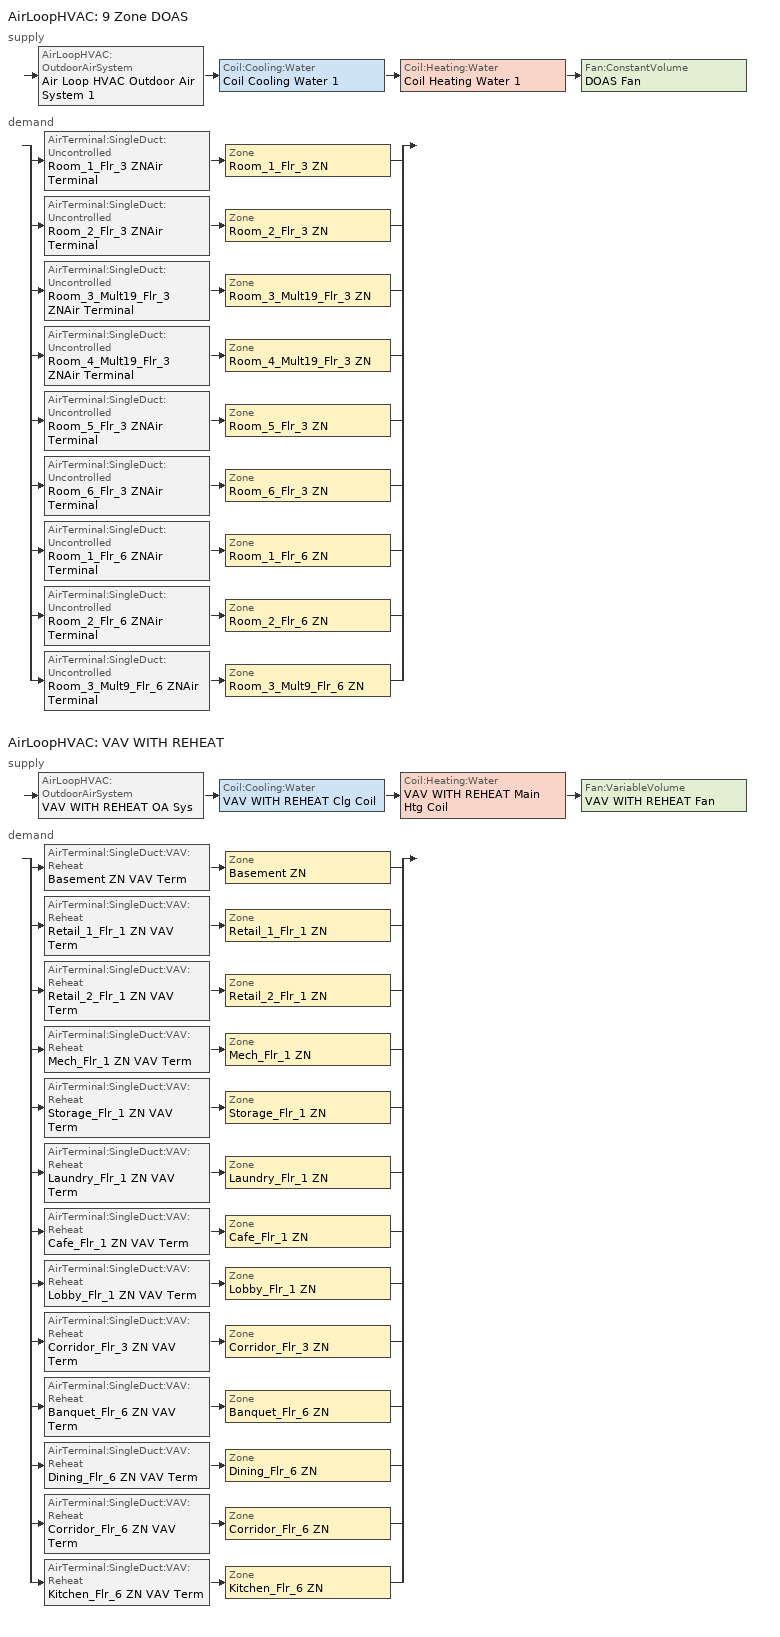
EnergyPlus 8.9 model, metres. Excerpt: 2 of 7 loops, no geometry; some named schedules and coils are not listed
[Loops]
AirLoopHVAC '9 Zone DOAS'
 supply: AirLoopHVAC:OutdoorAirSystem 'Air Loop HVAC Outdoor Air System 1' > Coil:Cooling:Water 'Coil Cooling Water 1' > Coil:Heating:Water 'Coil Heating Water 1' > Fan:ConstantVolume 'DOAS Fan'
 demand: split
  | AirTerminal:SingleDuct:Uncontrolled 'Room_1_Flr_3 ZNAir Terminal' > Zone 'Room_1_Flr_3 ZN'
  | AirTerminal:SingleDuct:Uncontrolled 'Room_2_Flr_3 ZNAir Terminal' > Zone 'Room_2_Flr_3 ZN'
  | AirTerminal:SingleDuct:Uncontrolled 'Room_3_Mult19_Flr_3 ZNAir Terminal' > Zone 'Room_3_Mult19_Flr_3 ZN'
  | AirTerminal:SingleDuct:Uncontrolled 'Room_4_Mult19_Flr_3 ZNAir Terminal' > Zone 'Room_4_Mult19_Flr_3 ZN'
  | AirTerminal:SingleDuct:Uncontrolled 'Room_5_Flr_3 ZNAir Terminal' > Zone 'Room_5_Flr_3 ZN'
  | AirTerminal:SingleDuct:Uncontrolled 'Room_6_Flr_3 ZNAir Terminal' > Zone 'Room_6_Flr_3 ZN'
  | AirTerminal:SingleDuct:Uncontrolled 'Room_1_Flr_6 ZNAir Terminal' > Zone 'Room_1_Flr_6 ZN'
  | AirTerminal:SingleDuct:Uncontrolled 'Room_2_Flr_6 ZNAir Terminal' > Zone 'Room_2_Flr_6 ZN'
  | AirTerminal:SingleDuct:Uncontrolled 'Room_3_Mult9_Flr_6 ZNAir Terminal' > Zone 'Room_3_Mult9_Flr_6 ZN'
AirLoopHVAC 'VAV WITH REHEAT'
 supply: AirLoopHVAC:OutdoorAirSystem 'VAV WITH REHEAT OA Sys' > Coil:Cooling:Water 'VAV WITH REHEAT Clg Coil' > Coil:Heating:Water 'VAV WITH REHEAT Main Htg Coil' > Fan:VariableVolume 'VAV WITH REHEAT Fan'
 demand: split
  | AirTerminal:SingleDuct:VAV:Reheat 'Basement ZN VAV Term' > Zone 'Basement ZN'
  | AirTerminal:SingleDuct:VAV:Reheat 'Retail_1_Flr_1 ZN VAV Term' > Zone 'Retail_1_Flr_1 ZN'
  | AirTerminal:SingleDuct:VAV:Reheat 'Retail_2_Flr_1 ZN VAV Term' > Zone 'Retail_2_Flr_1 ZN'
  | AirTerminal:SingleDuct:VAV:Reheat 'Mech_Flr_1 ZN VAV Term' > Zone 'Mech_Flr_1 ZN'
  | AirTerminal:SingleDuct:VAV:Reheat 'Storage_Flr_1 ZN VAV Term' > Zone 'Storage_Flr_1 ZN'
  | AirTerminal:SingleDuct:VAV:Reheat 'Laundry_Flr_1 ZN VAV Term' > Zone 'Laundry_Flr_1 ZN'
  | AirTerminal:SingleDuct:VAV:Reheat 'Cafe_Flr_1 ZN VAV Term' > Zone 'Cafe_Flr_1 ZN'
  | AirTerminal:SingleDuct:VAV:Reheat 'Lobby_Flr_1 ZN VAV Term' > Zone 'Lobby_Flr_1 ZN'
  | AirTerminal:SingleDuct:VAV:Reheat 'Corridor_Flr_3 ZN VAV Term' > Zone 'Corridor_Flr_3 ZN'
  | AirTerminal:SingleDuct:VAV:Reheat 'Banquet_Flr_6 ZN VAV Term' > Zone 'Banquet_Flr_6 ZN'
  | AirTerminal:SingleDuct:VAV:Reheat 'Dining_Flr_6 ZN VAV Term' > Zone 'Dining_Flr_6 ZN'
  | AirTerminal:SingleDuct:VAV:Reheat 'Corridor_Flr_6 ZN VAV Term' > Zone 'Corridor_Flr_6 ZN'
  | AirTerminal:SingleDuct:VAV:Reheat 'Kitchen_Flr_6 ZN VAV Term' > Zone 'Kitchen_Flr_6 ZN'
[DesignSpecification:OutdoorAir] Outdoor Air Method=Sum; Outdoor Air Flow per Person {m3/s-person}=0; Outdoor Air Flow per Zone {m3/s}=0; Outdoor Air Flow Air Changes per Hour {1/hr}=0
Name | Outdoor Air Flow per Zone Floor Area {m3/s-m2}
LargeHotel Banquet Ventilation | 0.0020828
LargeHotel Basement Ventilation | 0.0004318
LargeHotel Cafe Ventilation | 0.0035814
LargeHotel Corridor2 Ventilation; LargeHotel Corridor Ventilation | 0.0003048
LargeHotel Kitchen Ventilation | 0.0016764
LargeHotel Laundry Ventilation | 0.0006858
LargeHotel Lobby Ventilation | 0.0014478
LargeHotel Mechanical Ventilation; LargeHotel Storage Ventilation | 0.0006096
LargeHotel Retail Ventilation; LargeHotel Retail2 Ventilation | 0.0011811
LargeHotel GuestRoom Ventilation; LargeHotel GuestRoom3 Ventilation | 0.000395478
LargeHotel GuestRoom2 Ventilation; LargeHotel GuestRoom4 Ventilation | 0.000449072
[DesignSpecification:ZoneAirDistribution] Zone Air Distribution Effectiveness in Cooling Mode=1; Zone Air Distribution Effectiveness in Heating Mode=1
Banquet_Flr_6 ZN Design Spec Zone Air Dist; Basement ZN Design Spec Zone Air Dist; Cafe_Flr_1 ZN Design Spec Zone Air Dist; Corridor_Flr_3 ZN Design Spec Zone Air Dist; Corridor_Flr_6 ZN Design Spec Zone Air Dist; Dining_Flr_6 ZN Design Spec Zone Air Dist; Kitchen_Flr_6 ZN Design Spec Zone Air Dist; Laundry_Flr_1 ZN Design Spec Zone Air Dist; Lobby_Flr_1 ZN Design Spec Zone Air Dist; Mech_Flr_1 ZN Design Spec Zone Air Dist; Retail_1_Flr_1 ZN Design Spec Zone Air Dist; Retail_2_Flr_1 ZN Design Spec Zone Air Dist; Room_1_Flr_3 ZN Design Spec Zone Air Dist; Room_1_Flr_6 ZN Design Spec Zone Air Dist; Room_2_Flr_3 ZN Design Spec Zone Air Dist; Room_2_Flr_6 ZN Design Spec Zone Air Dist; Room_3_Mult19_Flr_3 ZN Design Spec Zone Air Dist; Room_3_Mult9_Flr_6 ZN Design Spec Zone Air Dist; Room_4_Mult19_Flr_3 ZN Design Spec Zone Air Dist; Room_5_Flr_3 ZN Design Spec Zone Air Dist; Room_6_Flr_3 ZN Design Spec Zone Air Dist; Storage_Flr_1 ZN Design Spec Zone Air Dist
[Sizing:Zone] Zone Cooling Design Supply Air Temperature Input Method=SupplyAirTemperature; Zone Cooling Design Supply Air Temperature Difference {deltaC}=11.11; Zone Heating Design Supply Air Temperature Input Method=SupplyAirTemperature; Zone Heating Design Supply Air Temperature {C}=40; Zone Heating Design Supply Air Temperature Difference {deltaC}=11.11; Zone Cooling Design Supply Air Humidity Ratio {kgWater/kgDryAir}=0.0085; Zone Heating Design Supply Air Humidity Ratio {kgWater/kgDryAir}=0.008; Cooling Design Air Flow Rate {m3/s}=0; Cooling Minimum Air Flow per Zone Floor Area {m3/s-m2}=0.000762; Heating Design Air Flow Method=DesignDay; Heating Design Air Flow Rate {m3/s}=0; Heating Maximum Air Flow per Zone Floor Area {m3/s-m2}=0.002032; Heating Maximum Air Flow {m3/s}=0.141576; Heating Maximum Air Flow Fraction=0.3
Name | Zone Cooling Design Supply Air Temperature {C} | Design Specification Outdoor Air Object | Cooling Design Air Flow Method | Cooling Minimum Air Flow {m3/s} | Cooling Minimum Air Flow Fraction | Design Specification Zone Air Distribution Object | Account for Dedicated Outdoor Air System | Dedicated Outdoor Air System Control Strategy | Dedicated Outdoor Air Low Setpoint Temperature for Design {C} | Dedicated Outdoor Air High Setpoint Temperature for Design {C}
Banquet_Flr_6 ZN | 12.8 | LargeHotel Banquet Ventilation | DesignDayWithLimit | 0 | 0 | Banquet_Flr_6 ZN Design Spec Zone Air Dist | No
Basement ZN | 12.8 | LargeHotel Basement Ventilation | DesignDayWithLimit | 0 | 0 | Basement ZN Design Spec Zone Air Dist | No
Cafe_Flr_1 ZN | 12.8 | LargeHotel Cafe Ventilation | DesignDayWithLimit | 0 | 0 | Cafe_Flr_1 ZN Design Spec Zone Air Dist | No
Corridor_Flr_3 ZN | 12.8 | LargeHotel Corridor2 Ventilation | DesignDayWithLimit | 0 | 0 | Corridor_Flr_3 ZN Design Spec Zone Air Dist | No
Corridor_Flr_6 ZN | 12.8 | LargeHotel Corridor Ventilation | DesignDayWithLimit | 0 | 0 | Corridor_Flr_6 ZN Design Spec Zone Air Dist | No
Dining_Flr_6 ZN | 12.8 | LargeHotel Banquet Ventilation | DesignDayWithLimit | 0 | 0 | Dining_Flr_6 ZN Design Spec Zone Air Dist | No
Kitchen_Flr_6 ZN | 12.8 | LargeHotel Kitchen Ventilation | DesignDayWithLimit | 0 | 0.7 | Kitchen_Flr_6 ZN Design Spec Zone Air Dist | No
Laundry_Flr_1 ZN | 12.8 | LargeHotel Laundry Ventilation | DesignDayWithLimit | 0.235679 | 0 | Laundry_Flr_1 ZN Design Spec Zone Air Dist | No
Lobby_Flr_1 ZN | 12.8 | LargeHotel Lobby Ventilation | DesignDayWithLimit | 0 | 0 | Lobby_Flr_1 ZN Design Spec Zone Air Dist | No
Mech_Flr_1 ZN | 12.8 | LargeHotel Mechanical Ventilation | DesignDayWithLimit | 0 | 0 | Mech_Flr_1 ZN Design Spec Zone Air Dist | No
Retail_1_Flr_1 ZN | 12.8 | LargeHotel Retail Ventilation | DesignDayWithLimit | 0 | 0 | Retail_1_Flr_1 ZN Design Spec Zone Air Dist | No
Retail_2_Flr_1 ZN | 12.8 | LargeHotel Retail2 Ventilation | DesignDayWithLimit | 0 | 0 | Retail_2_Flr_1 ZN Design Spec Zone Air Dist | No
Room_1_Flr_3 ZN | 12.7778 | LargeHotel GuestRoom Ventilation | DesignDay | 0 | 0 | Room_1_Flr_3 ZN Design Spec Zone Air Dist | Yes | ColdSupplyAir | 12.7778 | 15.5556
Room_1_Flr_6 ZN | 12.7778 | LargeHotel GuestRoom3 Ventilation | DesignDay | 0 | 0 | Room_1_Flr_6 ZN Design Spec Zone Air Dist | Yes | ColdSupplyAir | 12.7778 | 15.5556
Room_2_Flr_3 ZN | 12.7778 | LargeHotel GuestRoom Ventilation | DesignDay | 0 | 0 | Room_2_Flr_3 ZN Design Spec Zone Air Dist | Yes | ColdSupplyAir | 12.7778 | 15.5556
Room_2_Flr_6 ZN | 12.7778 | LargeHotel GuestRoom3 Ventilation | DesignDay | 0 | 0 | Room_2_Flr_6 ZN Design Spec Zone Air Dist | Yes | ColdSupplyAir | 12.7778 | 15.5556
Room_3_Mult19_Flr_3 ZN | 12.7778 | LargeHotel GuestRoom2 Ventilation | DesignDay | 0 | 0 | Room_3_Mult19_Flr_3 ZN Design Spec Zone Air Dist | Yes | ColdSupplyAir | 12.7778 | 15.5556
Room_3_Mult9_Flr_6 ZN | 12.7778 | LargeHotel GuestRoom4 Ventilation | DesignDay | 0 | 0 | Room_3_Mult9_Flr_6 ZN Design Spec Zone Air Dist | Yes | ColdSupplyAir | 12.7778 | 15.5556
Room_4_Mult19_Flr_3 ZN | 12.7778 | LargeHotel GuestRoom2 Ventilation | DesignDay | 0 | 0 | Room_4_Mult19_Flr_3 ZN Design Spec Zone Air Dist | Yes | ColdSupplyAir | 12.7778 | 15.5556
Room_5_Flr_3 ZN | 12.7778 | LargeHotel GuestRoom Ventilation | DesignDay | 0 | 0 | Room_5_Flr_3 ZN Design Spec Zone Air Dist | Yes | ColdSupplyAir | 12.7778 | 15.5556
Room_6_Flr_3 ZN | 12.7778 | LargeHotel GuestRoom Ventilation | DesignDay | 0 | 0 | Room_6_Flr_3 ZN Design Spec Zone Air Dist | Yes | ColdSupplyAir | 12.7778 | 15.5556
Storage_Flr_1 ZN | 12.8 | LargeHotel Storage Ventilation | DesignDayWithLimit | 0 | 0 | Storage_Flr_1 ZN Design Spec Zone Air Dist | No
[Sizing:System] Central Heating Maximum System Air Flow Ratio=0.3; Preheat Design Temperature {C}=7; Preheat Design Humidity Ratio {kgWater/kgDryAir}=0.008; Precool Design Temperature {C}=12.8; Precool Design Humidity Ratio {kgWater/kgDryAir}=0.008; Type of Zone Sum to Use=Coincident; Central Cooling Design Supply Air Humidity Ratio {kgWater/kgDryAir}=0.0085; Central Heating Design Supply Air Humidity Ratio {kgWater/kgDryAir}=0.008; Cooling Supply Air Flow Rate Method=DesignDay; Cooling Supply Air Flow Rate {m3/s}=0; Cooling Supply Air Flow Rate Per Floor Area {m3/s-m2}=0.00996765; Cooling Fraction of Autosized Cooling Supply Air Flow Rate=1; Cooling Supply Air Flow Rate Per Unit Cooling Capacity {m3/s-W}=3.94755e-05; Heating Supply Air Flow Rate Method=DesignDay; Heating Supply Air Flow Rate {m3/s}=0; Heating Supply Air Flow Rate Per Floor Area {m3/s-m2}=0.00996765; Heating Fraction of Autosized Heating Supply Air Flow Rate=1; Heating Fraction of Autosized Cooling Supply Air Flow Rate=1; Heating Supply Air Flow Rate Per Unit Heating Capacity {m3/s-W}=3.15882e-05; System Outdoor Air Method=ZoneSum; Zone Maximum Outdoor Air Fraction=1; Cooling Design Capacity Method=CoolingDesignCapacity; Cooling Design Capacity {W}=Autosize; Cooling Design Capacity Per Floor Area {W/m2}=234.7; Fraction of Autosized Cooling Design Capacity=1; Heating Design Capacity Method=HeatingDesignCapacity; Heating Design Capacity {W}=Autosize; Heating Design Capacity Per Floor Area {W/m2}=157; Fraction of Autosized Heating Design Capacity=1; Central Cooling Capacity Control Method=OnOff
Name | Type of Load to Size On | Design Outdoor Air Flow Rate {m3/s} | Central Cooling Design Supply Air Temperature {C} | Central Heating Design Supply Air Temperature {C} | 100% Outdoor Air in Cooling | 100% Outdoor Air in Heating
9 Zone DOAS | VentilationRequirement | Autosize | 12.7778 | 15.5556 | Yes | Yes
VAV WITH REHEAT | Sensible | 9.34373 | 12.8 | 16.6667 | No | No
[ZoneControl:Thermostat]
Name | Zone or ZoneList | Control Type Schedule | Control 1
Banquet_Flr_6 ZN Thermostat | Banquet_Flr_6 ZN | Banquet_Flr_6 ZN Thermostat Schedule | UD_Banquet_Flr_6 ZN Thermostat
Basement ZN Thermostat | Basement ZN | Basement ZN Thermostat Schedule | UD_Basement ZN Thermostat
Cafe_Flr_1 ZN Thermostat | Cafe_Flr_1 ZN | Cafe_Flr_1 ZN Thermostat Schedule | UD_Cafe_Flr_1 ZN Thermostat
Corridor_Flr_3 ZN Thermostat | Corridor_Flr_3 ZN | Corridor_Flr_3 ZN Thermostat Schedule | UD_Corridor_Flr_3 ZN Thermostat
Corridor_Flr_6 ZN Thermostat | Corridor_Flr_6 ZN | Corridor_Flr_6 ZN Thermostat Schedule | UD_Corridor_Flr_6 ZN Thermostat
Dining_Flr_6 ZN Thermostat | Dining_Flr_6 ZN | Dining_Flr_6 ZN Thermostat Schedule | UD_Dining_Flr_6 ZN Thermostat
Kitchen_Flr_6 ZN Thermostat | Kitchen_Flr_6 ZN | Kitchen_Flr_6 ZN Thermostat Schedule | UD_Kitchen_Flr_6 ZN Thermostat
Laundry_Flr_1 ZN Thermostat | Laundry_Flr_1 ZN | Laundry_Flr_1 ZN Thermostat Schedule | UD_Laundry_Flr_1 ZN Thermostat
Lobby_Flr_1 ZN Thermostat | Lobby_Flr_1 ZN | Lobby_Flr_1 ZN Thermostat Schedule | UD_Lobby_Flr_1 ZN Thermostat
Mech_Flr_1 ZN Thermostat | Mech_Flr_1 ZN | Mech_Flr_1 ZN Thermostat Schedule | UD_Mech_Flr_1 ZN Thermostat
Retail_1_Flr_1 ZN Thermostat | Retail_1_Flr_1 ZN | Retail_1_Flr_1 ZN Thermostat Schedule | UD_Retail_1_Flr_1 ZN Thermostat
Retail_2_Flr_1 ZN Thermostat | Retail_2_Flr_1 ZN | Retail_2_Flr_1 ZN Thermostat Schedule | UD_Retail_2_Flr_1 ZN Thermostat
Room_1_Flr_3 ZN Thermostat | Room_1_Flr_3 ZN | Room_1_Flr_3 ZN Thermostat Schedule | UD_Room_1_Flr_3 ZN Thermostat
Room_1_Flr_6 ZN Thermostat | Room_1_Flr_6 ZN | Room_1_Flr_6 ZN Thermostat Schedule | UD_Room_1_Flr_6 ZN Thermostat
Room_2_Flr_3 ZN Thermostat | Room_2_Flr_3 ZN | Room_2_Flr_3 ZN Thermostat Schedule | UD_Room_2_Flr_3 ZN Thermostat
Room_2_Flr_6 ZN Thermostat | Room_2_Flr_6 ZN | Room_2_Flr_6 ZN Thermostat Schedule | UD_Room_2_Flr_6 ZN Thermostat
Room_3_Mult19_Flr_3 ZN Thermostat | Room_3_Mult19_Flr_3 ZN | Room_3_Mult19_Flr_3 ZN Thermostat Schedule | UD_Room_3_Mult19_Flr_3 ZN Thermostat
Room_3_Mult9_Flr_6 ZN Thermostat | Room_3_Mult9_Flr_6 ZN | Room_3_Mult9_Flr_6 ZN Thermostat Schedule | UD_Room_3_Mult9_Flr_6 ZN Thermostat
Room_4_Mult19_Flr_3 ZN Thermostat | Room_4_Mult19_Flr_3 ZN | Room_4_Mult19_Flr_3 ZN Thermostat Schedule | UD_Room_4_Mult19_Flr_3 ZN Thermostat
Room_5_Flr_3 ZN Thermostat | Room_5_Flr_3 ZN | Room_5_Flr_3 ZN Thermostat Schedule | UD_Room_5_Flr_3 ZN Thermostat
Room_6_Flr_3 ZN Thermostat | Room_6_Flr_3 ZN | Room_6_Flr_3 ZN Thermostat Schedule | UD_Room_6_Flr_3 ZN Thermostat
Storage_Flr_1 ZN Thermostat | Storage_Flr_1 ZN | Storage_Flr_1 ZN Thermostat Schedule | UD_Storage_Flr_1 ZN Thermostat
[ThermostatSetpoint:DualSetpoint]
Name | Heating Setpoint Temperature Schedule | Cooling Setpoint Temperature Schedule
UD_Banquet_Flr_6 ZN Thermostat | TSetHeat_Banquet_Flr_6 | TSetCool_Banquet_Flr_6
UD_Basement ZN Thermostat | TSetHeat_Basement ZN | TSetCool_Basement ZN
UD_Cafe_Flr_1 ZN Thermostat | TSetHeat_Cafe_Flr_1 ZN | TSetCool_Cafe_Flr_1 ZN
UD_Corridor_Flr_3 ZN Thermostat | TSetHeat_Corridor_Flr_3 ZN | TSetCool_Corridor_Flr_3 ZN
UD_Corridor_Flr_6 ZN Thermostat | TSetHeat_Corridor_Flr_6 ZN | TSetCool_Corridor_Flr_6 ZN
UD_Dining_Flr_6 ZN Thermostat | TSetHeat_Dining_Flr_6 ZN | TSetCool_Dining_Flr_6 ZN
UD_Kitchen_Flr_6 ZN Thermostat | TSetHeat_Kitchen_Flr_6 ZN | TSetCool_Kitchen_Flr_6 ZN
UD_Laundry_Flr_1 ZN Thermostat | TSetHeat_Laundry_Flr_1 ZN | TSetCool_Laundry_Flr_1 ZN
UD_Lobby_Flr_1 ZN Thermostat | TSetHeat_Lobby_Flr_1 ZN | TSetCool_Lobby_Flr_1 ZN
UD_Mech_Flr_1 ZN Thermostat | TSetHeat_Mech_Flr_1 ZN | TSetCool_Mech_Flr_1 ZN
UD_Retail_1_Flr_1 ZN Thermostat | TSetHeat_Retail_1_Flr_1 ZN | TSetCool_Retail_1_Flr_1 ZN
UD_Retail_2_Flr_1 ZN Thermostat | TSetHeat_Retail_2_Flr_1 ZN | TSetCool_Retail_2_Flr_1 ZN
UD_Storage_Flr_1 ZN Thermostat | TSetHeat_Storage_Flr_1 ZN | TSetCool_Storage_Flr_1 ZN
UD_Room_1_Flr_3 ZN Thermostat | TSetHeat_Room_1_Flr_3 ZN | TSetCool_Room_1_Flr_3 ZN
UD_Room_1_Flr_6 ZN Thermostat | TSetHeat_Room_1_Flr_6 ZN | TSetCool_Room_1_Flr_6 ZN
UD_Room_2_Flr_3 ZN Thermostat | TSetHeat_Room_2_Flr_3 ZN | TSetCool_Room_2_Flr_3 ZN
UD_Room_2_Flr_6 ZN Thermostat | TSetHeat_Room_2_Flr_6 ZN | TSetCool_Room_2_Flr_6 ZN
UD_Room_3_Mult19_Flr_3 ZN Thermostat | TSetHeat_Room_3_Mult19_Flr_3 ZN | TSetCool_Room_3_Mult19_Flr_3 ZN
UD_Room_3_Mult9_Flr_6 ZN Thermostat | TSetHeat_Room_3_Mult9_Flr_6 ZN | TSetCool_Room_3_Mult9_Flr_6 ZN
UD_Room_4_Mult19_Flr_3 ZN Thermostat | TSetHeat_Room_4_Mult19_Flr_3 ZN | TSetCool_Room_4_Mult19_Flr_3 ZN
UD_Room_5_Flr_3 ZN Thermostat | TSetHeat_Room_5_Flr_3 ZN | TSetCool_Room_5_Flr_3 ZN
UD_Room_6_Flr_3 ZN Thermostat | TSetHeat_Room_6_Flr_3 ZN | TSetCool_Room_6_Flr_3 ZN
[AirTerminal:SingleDuct:Uncontrolled] Availability Schedule=Always On Discrete; Maximum Air Flow Rate {m3/s}=AutoSize
Room_1_Flr_3 ZNAir Terminal; Room_1_Flr_6 ZNAir Terminal; Room_2_Flr_3 ZNAir Terminal; Room_2_Flr_6 ZNAir Terminal; Room_3_Mult19_Flr_3 ZNAir Terminal; Room_3_Mult9_Flr_6 ZNAir Terminal; Room_4_Mult19_Flr_3 ZNAir Terminal; Room_5_Flr_3 ZNAir Terminal; Room_6_Flr_3 ZNAir Terminal
[AirTerminal:SingleDuct:VAV:Reheat] Availability Schedule=Always On Discrete; Maximum Air Flow Rate {m3/s}=Autosize; Zone Minimum Air Flow Input Method=Constant; Fixed Minimum Air Flow Rate {m3/s}=0; Maximum Hot Water or Steam Flow Rate {m3/s}=Autosize; Minimum Hot Water or Steam Flow Rate {m3/s}=0; Convergence Tolerance=0.001; Damper Heating Action=ReverseWithLimits; Maximum Flow per Zone Floor Area During Reheat {m3/s-m2}=Autocalculate; Maximum Flow Fraction During Reheat=0.5; Maximum Reheat Air Temperature {C}=32.2222
Name | Constant Minimum Air Flow Fraction | Reheat Coil
Banquet_Flr_6 ZN VAV Term | 0.7 | Banquet_Flr_6 ZN Rht Coil
Basement ZN VAV Term | 0.5 | Basement ZN Rht Coil
Cafe_Flr_1 ZN VAV Term | 0.5 | Cafe_Flr_1 ZN Rht Coil
Corridor_Flr_3 ZN VAV Term | 0.2 | Corridor_Flr_3 ZN Rht Coil
Corridor_Flr_6 ZN VAV Term | 0.21197 | Corridor_Flr_6 ZN Rht Coil
Dining_Flr_6 ZN VAV Term | 0.7 | Dining_Flr_6 ZN Rht Coil
Kitchen_Flr_6 ZN VAV Term | 0.7 | Kitchen_Flr_6 ZN Rht Coil
Laundry_Flr_1 ZN VAV Term | 0.2 | Laundry_Flr_1 ZN Rht Coil
Lobby_Flr_1 ZN VAV Term | 0.5 | Lobby_Flr_1 ZN Rht Coil
Mech_Flr_1 ZN VAV Term | 0.5 | Mech_Flr_1 ZN Rht Coil
Retail_1_Flr_1 ZN VAV Term | 0.5 | Retail_1_Flr_1 ZN Rht Coil
Retail_2_Flr_1 ZN VAV Term | 0.5 | Retail_2_Flr_1 ZN Rht Coil
Storage_Flr_1 ZN VAV Term | 0.5 | Storage_Flr_1 ZN Rht Coil
[Zone equipment]
Banquet_Flr_6 ZN: Banquet_Flr_6 ZN VAV Term, Banquet_Flr_6 Exhaust Fan
Basement ZN: Basement ZN VAV Term
Cafe_Flr_1 ZN: Cafe_Flr_1 ZN VAV Term
Corridor_Flr_3 ZN: Corridor_Flr_3 ZN VAV Term
Corridor_Flr_6 ZN: Corridor_Flr_6 ZN VAV Term
Dining_Flr_6 ZN: Dining_Flr_6 ZN VAV Term, Dining_Flr_6 Exhaust Fan
Kitchen_Flr_6 ZN: Kitchen_Flr_6 ZN VAV Term, Kitchen_Flr_6 Exhaust Fan
Laundry_Flr_1 ZN: Laundry_Flr_1 ZN VAV Term, Laundry_Flr_1 Exhaust Fan
Lobby_Flr_1 ZN: Lobby_Flr_1 ZN VAV Term
Mech_Flr_1 ZN: Mech_Flr_1 ZN VAV Term
Retail_1_Flr_1 ZN: Retail_1_Flr_1 ZN VAV Term
Retail_2_Flr_1 ZN: Retail_2_Flr_1 ZN VAV Term
Room_1_Flr_3 ZN: Room_1_Flr_3 ZNAir Terminal, Room_1_Flr_3 ZN FCU
Room_1_Flr_6 ZN: Room_1_Flr_6 ZNAir Terminal, Room_1_Flr_6 ZN FCU
Room_2_Flr_3 ZN: Room_2_Flr_3 ZNAir Terminal, Room_2_Flr_3 ZN FCU
Room_2_Flr_6 ZN: Room_2_Flr_6 ZNAir Terminal, Room_2_Flr_6 ZN FCU
Room_3_Mult19_Flr_3 ZN: Room_3_Mult19_Flr_3 ZNAir Terminal, Room_3_Mult19_Flr_3 ZN FCU
Room_3_Mult9_Flr_6 ZN: Room_3_Mult9_Flr_6 ZNAir Terminal, Room_3_Mult9_Flr_6 ZN FCU
Room_4_Mult19_Flr_3 ZN: Room_4_Mult19_Flr_3 ZNAir Terminal, Room_4_Mult19_Flr_3 ZN FCU
Room_5_Flr_3 ZN: Room_5_Flr_3 ZNAir Terminal, Room_5_Flr_3 ZN FCU
Room_6_Flr_3 ZN: Room_6_Flr_3 ZNAir Terminal, Room_6_Flr_3 ZN FCU
Storage_Flr_1 ZN: Storage_Flr_1 ZN VAV Term
[Fan:ConstantVolume]
DOAS Fan: Availability Schedule=HotelLarge HVACOperationSchd; Fan Total Efficiency=0.58175; Pressure Rise {Pa}=622.722; Maximum Flow Rate {m3/s}=2.0512; Motor Efficiency=0.895; Motor In Airstream Fraction=1
[Fan:VariableVolume]
VAV WITH REHEAT Fan: Availability Schedule=Always On Discrete; Fan Total Efficiency=0.6201; Pressure Rise {Pa}=1389.92; Maximum Flow Rate {m3/s}=AutoSize; Fan Power Minimum Flow Rate Input Method=Fraction; Fan Power Minimum Flow Fraction=0.25; Fan Power Minimum Air Flow Rate {m3/s}=0; Motor Efficiency=0.954; Motor In Airstream Fraction=1; Fan Power Coefficient 1=0.04076; Fan Power Coefficient 2=0.0881; Fan Power Coefficient 3=-0.0729; Fan Power Coefficient 4=0.9437; Fan Power Coefficient 5=0
[Fan:ZoneExhaust] Fan Total Efficiency=0.0660786; Pressure Rise {Pa}=124.544; System Availability Manager Coupling Mode=Decoupled
Name | Availability Schedule | Maximum Flow Rate {m3/s} | Balanced Exhaust Fraction Schedule
Banquet_Flr_6 Exhaust Fan; Dining_Flr_6 Exhaust Fan | HotelLarge Kitchen_Exhaust_SCH | 0.480174
Kitchen_Flr_6 Exhaust Fan | HotelLarge Kitchen_Exhaust_SCH | 1.88779 | HotelLarge Kitchen Exhaust Fan Balanced Exhaust Fraction Schedule
Laundry_Flr_1 Exhaust Fan | HotelLarge Hours_of_operation | 0.235974
[Coil:Cooling:Water] Availability Schedule=Always On Discrete; Design Water Flow Rate {m3/s}=Autosize; Design Air Flow Rate {m3/s}=Autosize; Design Inlet Water Temperature {C}=Autosize; Design Inlet Air Temperature {C}=Autosize; Design Outlet Air Temperature {C}=Autosize; Design Inlet Air Humidity Ratio {kgWater/kgDryAir}=Autosize; Design Outlet Air Humidity Ratio {kgWater/kgDryAir}=Autosize; Type of Analysis=SimpleAnalysis; Heat Exchanger Configuration=CrossFlow
Coil Cooling Water 1; VAV WITH REHEAT Clg Coil
[Coil:Heating:Water] Availability Schedule=Always On Discrete; U-Factor Times Area Value {W/K}=Autosize; Maximum Water Flow Rate {m3/s}=Autosize; Performance Input Method=UFactorTimesAreaAndDesignWaterFlowRate; Rated Capacity {W}=Autosize; Rated Ratio for Air and Water Convection=0.5
Name | Rated Inlet Water Temperature {C} | Rated Inlet Air Temperature {C} | Rated Outlet Water Temperature {C} | Rated Outlet Air Temperature {C}
Coil Heating Water 1 | 82.2 | 16.6 | 71.1 | 32.2
VAV WITH REHEAT Main Htg Coil | 82.2222 | 16.6667 | 71.1111 | 32.2222
[HeatExchanger:AirToAir:SensibleAndLatent]
9 Zone DOAS ERV: Availability Schedule=Always On Discrete; Nominal Supply Air Flow Rate {m3/s}=Autosize; Sensible Effectiveness at 100% Heating Air Flow=0.5; Latent Effectiveness at 100% Heating Air Flow=0.5; Sensible Effectiveness at 75% Heating Air Flow=0.5; Latent Effectiveness at 75% Heating Air Flow=0.5; Sensible Effectiveness at 100% Cooling Air Flow=0.5; Latent Effectiveness at 100% Cooling Air Flow=0.5; Sensible Effectiveness at 75% Cooling Air Flow=0.5; Latent Effectiveness at 75% Cooling Air Flow=0.5; Nominal Electric Power {W}=1521.67; Supply Air Outlet Temperature Control=Yes; Heat Exchanger Type=Rotary; Frost Control Type=ExhaustOnly; Threshold Temperature {C}=-23.3; Initial Defrost Time Fraction=0.167; Rate of Defrost Time Fraction Increase {1/K}=1.44; Economizer Lockout=Yes
[Controller:WaterCoil] Control Variable=Temperature; Actuator Variable=Flow; Maximum Actuated Flow {m3/s}=Autosize; Minimum Actuated Flow {m3/s}=0
Name | Action | Controller Convergence Tolerance {deltaC}
Controller Water Coil 15; VAV WITH REHEAT Clg Coil Controller | Reverse | Autosize
Controller Water Coil 14; VAV WITH REHEAT Main Htg Coil Controller | Normal | 0.0001
[Controller:OutdoorAir] Maximum Outdoor Air Flow Rate {m3/s}=Autosize; Economizer Control Action Type=ModulateFlow; Lockout Type=NoLockout; Minimum Limit Type=FixedMinimum; Minimum Outdoor Air Schedule=HotelLarge HVACOperationSchd; High Humidity Control=No; Control High Indoor Humidity Based on Outdoor Humidity Ratio=Yes; Heat Recovery Bypass Control Type=BypassWhenWithinEconomizerLimits
Name | Minimum Outdoor Air Flow Rate {m3/s} | Economizer Control Type | Minimum Fraction of Outdoor Air Schedule | Mechanical Ventilation Controller
DOAS OA Controller | Autosize | DifferentialEnthalpy | HotelLarge FLR_3_DOAS_OAminOAFracSchedule | Controller Mechanical Ventilation 1
VAV WITH REHEAT OA Controller | 0 | NoEconomizer |  | VAV WITH REHEAT Vent Controller
[Controller:MechanicalVentilation] Availability Schedule=HotelLarge HVACOperationSchd; Demand Controlled Ventilation=No
Name | System Outdoor Air Method | Zone 1 | Design Specification Outdoor Air Object Name 1 | Design Specification Zone Air Distribution Object Name 1 | Zone 2 | Design Specification Outdoor Air Object Name 2 | Design Specification Zone Air Distribution Object Name 2 | Zone 3 | Design Specification Outdoor Air Object Name 3 | Design Specification Zone Air Distribution Object Name 3 | Zone 4 | Design Specification Outdoor Air Object Name 4 | Design Specification Zone Air Distribution Object Name 4 | Zone 5 | Design Specification Outdoor Air Object Name 5 | Design Specification Zone Air Distribution Object Name 5 | Zone 6 | Design Specification Outdoor Air Object Name 6 | Design Specification Zone Air Distribution Object Name 6 | Zone 7 | Design Specification Outdoor Air Object Name 7 | Design Specification Zone Air Distribution Object Name 7 | Zone 8 | Design Specification Outdoor Air Object Name 8 | Design Specification Zone Air Distribution Object Name 8 | Zone 9 | Design Specification Outdoor Air Object Name 9 | Design Specification Zone Air Distribution Object Name 9 | Zone 10 | Design Specification Outdoor Air Object Name 10 | Design Specification Zone Air Distribution Object Name 10 | Zone 11 | Design Specification Outdoor Air Object Name 11 | Design Specification Zone Air Distribution Object Name 11 | Zone 12 | Design Specification Outdoor Air Object Name 12 | Design Specification Zone Air Distribution Object Name 12 | Zone 13 | Design Specification Outdoor Air Object Name 13 | Design Specification Zone Air Distribution Object Name 13
VAV WITH REHEAT Vent Controller | VentilationRateProcedure | Banquet_Flr_6 ZN | LargeHotel Banquet Ventilation | Banquet_Flr_6 ZN Design Spec Zone Air Dist | Basement ZN | LargeHotel Basement Ventilation | Basement ZN Design Spec Zone Air Dist | Cafe_Flr_1 ZN | LargeHotel Cafe Ventilation | Cafe_Flr_1 ZN Design Spec Zone Air Dist | Corridor_Flr_3 ZN | LargeHotel Corridor2 Ventilation | Corridor_Flr_3 ZN Design Spec Zone Air Dist | Corridor_Flr_6 ZN | LargeHotel Corridor Ventilation | Corridor_Flr_6 ZN Design Spec Zone Air Dist | Dining_Flr_6 ZN | LargeHotel Banquet Ventilation | Dining_Flr_6 ZN Design Spec Zone Air Dist | Kitchen_Flr_6 ZN | LargeHotel Kitchen Ventilation | Kitchen_Flr_6 ZN Design Spec Zone Air Dist | Laundry_Flr_1 ZN | LargeHotel Laundry Ventilation | Laundry_Flr_1 ZN Design Spec Zone Air Dist | Lobby_Flr_1 ZN | LargeHotel Lobby Ventilation | Lobby_Flr_1 ZN Design Spec Zone Air Dist | Mech_Flr_1 ZN | LargeHotel Mechanical Ventilation | Mech_Flr_1 ZN Design Spec Zone Air Dist | Retail_1_Flr_1 ZN | LargeHotel Retail Ventilation | Retail_1_Flr_1 ZN Design Spec Zone Air Dist | Retail_2_Flr_1 ZN | LargeHotel Retail2 Ventilation | Retail_2_Flr_1 ZN Design Spec Zone Air Dist | Storage_Flr_1 ZN | LargeHotel Storage Ventilation | Storage_Flr_1 ZN Design Spec Zone Air Dist
Controller Mechanical Ventilation 1 | ZoneSum | Room_1_Flr_3 ZN | LargeHotel GuestRoom Ventilation | Room_1_Flr_3 ZN Design Spec Zone Air Dist | Room_1_Flr_6 ZN | LargeHotel GuestRoom3 Ventilation | Room_1_Flr_6 ZN Design Spec Zone Air Dist | Room_2_Flr_3 ZN | LargeHotel GuestRoom Ventilation | Room_2_Flr_3 ZN Design Spec Zone Air Dist | Room_2_Flr_6 ZN | LargeHotel GuestRoom3 Ventilation | Room_2_Flr_6 ZN Design Spec Zone Air Dist | Room_3_Mult19_Flr_3 ZN | LargeHotel GuestRoom2 Ventilation | Room_3_Mult19_Flr_3 ZN Design Spec Zone Air Dist | Room_3_Mult9_Flr_6 ZN | LargeHotel GuestRoom4 Ventilation | Room_3_Mult9_Flr_6 ZN Design Spec Zone Air Dist | Room_4_Mult19_Flr_3 ZN | LargeHotel GuestRoom2 Ventilation | Room_4_Mult19_Flr_3 ZN Design Spec Zone Air Dist | Room_5_Flr_3 ZN | LargeHotel GuestRoom Ventilation | Room_5_Flr_3 ZN Design Spec Zone Air Dist | Room_6_Flr_3 ZN | LargeHotel GuestRoom Ventilation | Room_6_Flr_3 ZN Design Spec Zone Air Dist
[AirLoopHVAC] Design Supply Air Flow Rate {m3/s}=AutoSize
9 Zone DOAS; VAV WITH REHEAT
[EnergyManagementSystem:Sensor]
Name | Output:Variable or Output:Meter Index Key | Output:Variable or Output:Meter
totalAirFlow | VAV WITH REHEAT | Air System Mixed Air Mass Flow Rate
Banquet_Flr_6_ZN_Exhaust | Banquet_Flr_6 Exhaust Fan | Fan Air Mass Flow Rate
Dining_Flr_6_ZN_Exhaust | Dining_Flr_6 Exhaust Fan | Fan Air Mass Flow Rate
Kitchen_Flr_6_ZN_Exhaust | Kitchen_Flr_6 Exhaust Fan | Fan Air Mass Flow Rate
Laundry_Flr_1_ZN_Exhaust | Laundry_Flr_1 Exhaust Fan | Fan Air Mass Flow Rate
[EnergyManagementSystem:Actuator]
VAV_System_Default_OA_Flow_Rate: Actuated Component Unique=VAV WITH REHEAT OA Controller; Actuated Component Type=Outdoor Air Controller; Actuated Component Control Type=Air Mass Flow Rate
[SetpointManager:OutdoorAirReset]
DOAS SAT Reset: Control Variable=Temperature; Setpoint at Outdoor Low Temperature {C}=15.5556; Outdoor Low Temperature {C}=15.5556; Setpoint at Outdoor High Temperature {C}=12.7778; Outdoor High Temperature {C}=21.1111
[SetpointManager:MixedAir] Control Variable=Temperature
Node 143 OS Default SPM; Node 140 OS Default SPM; Node 137 OS Default SPM; Node 65 OS Default SPM; Node 60 OS Default SPM; Node 57 OS Default SPM
[SetpointManager:OutdoorAirPretreat]
Setpoint Manager Outdoor Air Pretreat 1: Control Variable=Temperature; Minimum Setpoint Temperature {C}=-99; Maximum Setpoint Temperature {C}=99; Minimum Setpoint Humidity Ratio {kgWater/kgDryAir}=1e-005; Maximum Setpoint Humidity Ratio {kgWater/kgDryAir}=1
[SetpointManager:Warmest]
VAV WITH REHEAT SAT Warmest Reset: Control Variable=Temperature; HVAC Air Loop=VAV WITH REHEAT; Minimum Setpoint Temperature {C}=12.8; Maximum Setpoint Temperature {C}=15.5778; Strategy=MaximumTemperature
[Refrigeration:Case] Availability Schedule=Always On Discrete; Zone=Kitchen_Flr_6 ZN; Rated Ambient Temperature {C}=23.8889; Rated Ambient Relative Humidity {percent}=55; Latent Case Credit Curve Type=CaseTemperatureMethod; Case Lighting Schedule=HotelLarge BLDG_LIGHT_SCH; Fraction of Lighting Energy to Case=1; Case Anti-Sweat Heater Power per Unit Length {W/m}=0; Minimum Anti-Sweat Heater Power per Unit Length {W/m}=0; Anti-Sweat Heater Control Type=None; Humidity at Zero Anti-Sweat Heater Energy {percent}=0; Case Height {m}=0; Defrost Energy Correction Curve Type=None; Average Refrigerant Charge Inventory {kg/m}=0
Name | Rated Total Cooling Capacity per Unit Length {W/m} | Rated Latent Heat Ratio | Rated Runtime Fraction | Case Length {m} | Case Operating Temperature {C} | Latent Case Credit Curve | Standard Case Fan Power per Unit Length {W/m} | Operating Case Fan Power per Unit Length {W/m} | Standard Case Lighting Power per Unit Length {W/m} | Fraction of Anti-Sweat Heater Energy to Case | Case Defrost Power per Unit Length {W/m} | Case Defrost Type | Case Defrost Schedule | Case Defrost Drip-Down Schedule | Under Case HVAC Return Air Fraction | Refrigerated Case Restocking Schedule | Case Credit Fraction Schedule
Kitchen_Flr_6 ZN Walkin Freezer | 367 | 0.1 | 0.4 | 7.32 | -23 | Single Shelf Horizontal Latent Energy Multiplier_After2004 | 34 | 34 | 16.4 | 0 | 273 | Electric | Refrigeration Defrost Schedule | Refrigeration Defrost DripDown Schedule | 0 | HotelLarge Kitchen_Flr_6_Case:1_WALKINFREEZER_WalkInStockingSched | Refrigeration Case Credit Schedule
Kitchen_Flr_6 ZN Display Case | 734 | 0.08 | 0.85 | 3.66 | 2 | Multi Shelf Vertical Latent Energy Multiplier | 55 | 55 | 33 | 0.2 | 0 | OffCycle | Refrigeration Defrost Schedule 1 |  | 0.05 | HotelLarge Kitchen_Flr_6_Case:2_SELFCONTAINEDDISPLAYCASE_CaseStockingSched
[Refrigeration:CaseAndWalkInList]
Name | Case or WalkIn 1
Refrigeration System 1 Case and Walkin List | Kitchen_Flr_6 ZN Walkin Freezer
Refrigeration System 2 Case and Walkin List | Kitchen_Flr_6 ZN Display Case
[Refrigeration:Condenser:AirCooled] Rated Subcooling Temperature Difference {deltaC}=0; Condenser Fan Speed Control Type=VariableSpeed; Condenser Refrigerant Operating Charge Inventory {kg}=0; Condensate Receiver Refrigerant Inventory {kg}=0; Condensate Piping Refrigerant Inventory {kg}=0
Name | Rated Effective Total Heat Rejection Rate Curve | Rated Fan Power {W}
Refrigeration Condenser Air Cooled 1 | Refrigeration Condenser Air Cooled HR Curve | 350
Refrigeration Condenser Air Cooled 2 | Refrigeration Condenser Air Cooled HR Curve 1 | 750
[Refrigeration:CompressorList]
Name | Refrigeration Compressor 1
Refrigeration System 1 Compressor List | Refrigeration Compressor 1
Refrigeration System 2 Compressor List | Refrigeration Compressor 2
[Refrigeration:System] Minimum Condensing Temperature {C}=21; Refrigeration System Working Fluid Type=R404a; Suction Temperature Control Type=ConstantSuctionTemperature; Sum UA Suction Piping {W/K}=0; Suction Piping Zone=Kitchen_Flr_6 ZN; Number of Compressor Stages=1; Intercooler Type=None; Shell-and-Coil Intercooler Effectiveness=0.8
Name | Refrigerated Case or Walkin or CaseAndWalkInList | Refrigeration Condenser | Compressor or CompressorList
Refrigeration System 1 | Refrigeration System 1 Case and Walkin List | Refrigeration Condenser Air Cooled 1 | Refrigeration System 1 Compressor List
Refrigeration System 2 | Refrigeration System 2 Case and Walkin List | Refrigeration Condenser Air Cooled 2 | Refrigeration System 2 Compressor List
[Schedule:Day:Interval]
HotelLarge Kitchen_Exhaust_SCH Default; HotelLarge Kitchen_Exhaust_SCH Summer Design Day; HotelLarge Kitchen_Exhaust_SCH Winter Design Day: No, 07:00, 0, 24:00, 1
HotelLarge HVACOperationSchd Default; HotelLarge HVACOperationSchd Summer Design Day; HotelLarge HVACOperationSchd Winter Design Day; HotelLarge Hours_of_operation Default; HotelLarge Hours_of_operation Summer Design Day; HotelLarge Hours_of_operation Winter Design Day; HotelLarge BLDG_LIGHT_SCH Summer Design Day; HotelLarge FLR_3_DOAS_OAminOAFracSchedule Default; HotelLarge FLR_3_DOAS_OAminOAFracSchedule Summer Design Day; HotelLarge FLR_3_DOAS_OAminOAFracSchedule Winter Design Day: No, 24:00, 1
HotelLarge Kitchen Exhaust Fan Balanced Exhaust Fraction Schedule Default; HotelLarge Kitchen Exhaust Fan Balanced Exhaust Fraction Schedule Summer Design Day; HotelLarge Kitchen Exhaust Fan Balanced Exhaust Fraction Schedule Winter Design Day: No, 07:00, 0, 24:00, 0.508715
HotelLarge BLDG_LIGHT_SCH Default: No, 02:00, 0.3, 06:00, 0.2, 07:00, 0.3, 09:00, 0.4, 13:00, 0.3, 18:00, 0.2, 19:00, 0.5, 20:00, 0.7, 21:00, 0.8, 22:00, 0.6, 23:00, 0.5, 24:00, 0.3
HotelLarge BLDG_LIGHT_SCH Sat Day: No, 02:00, 0.2, 06:00, 0.1, 08:00, 0.3, 10:00, 0.4, 11:00, 0.3, 18:00, 0.25, 19:00, 0.6, 22:00, 0.7, 23:00, 0.6, 24:00, 0.3
HotelLarge BLDG_LIGHT_SCH Winter Design Day; HotelLarge Kitchen_Flr_6_Case:2_SELFCONTAINEDDISPLAYCASE_CaseStockingSched Default; HotelLarge Kitchen_Flr_6_Case:2_SELFCONTAINEDDISPLAYCASE_CaseStockingSched Summer Design Day; HotelLarge Kitchen_Flr_6_Case:2_SELFCONTAINEDDISPLAYCASE_CaseStockingSched Winter Design Day: No, 24:00, 0
HotelLarge BLDG_LIGHT_SCH Wkdy Day: No, 01:00, 0.2, 02:00, 0.15, 05:00, 0.1, 06:00, 0.2, 07:00, 0.4, 08:00, 0.5, 10:00, 0.4, 18:00, 0.25, 19:00, 0.6, 20:00, 0.8, 21:00, 0.9, 22:00, 0.8, 23:00, 0.6, 24:00, 0.3
HotelLarge Kitchen_Flr_6_Case:1_WALKINFREEZER_WalkInStockingSched Default: No, 04:00, 0, 05:00, 725, 06:00, 417, 07:00, 290, 24:00, 0
HotelLarge Kitchen_Flr_6_Case:1_WALKINFREEZER_WalkInStockingSched Summer Design Day; HotelLarge Kitchen_Flr_6_Case:1_WALKINFREEZER_WalkInStockingSched Winter Design Day; HotelLarge Kitchen_Flr_6_Case:1_WALKINFREEZER_WalkInStockingSched WntrDsn|SmrDsn|Wknd|Mon|Wed|Thu Day: No, 04:00, 0, 05:00, 125, 06:00, 117, 07:00, 90, 19:00, 0, 20:00, 125, 21:00, 117, 22:00, 90, 24:00, 0
Refrigeration Case Credit Schedule Default: No, 07:00, 0.2, 21:00, 0.4, 24:00, 0.2
Refrigeration Defrost DripDown Schedule Default: No, 11:00, 0, 11:30, 1, 23:00, 0, 23:30, 1, 24:00, 0
Refrigeration Defrost Schedule Default: No, 11:00, 0, 11:20, 1, 23:00, 0, 23:20, 1, 24:00, 0
Refrigeration Defrost Schedule Default 1: No, 23:20, 0, 24:00, 0
[Schedule:Week:Daily]
Schedule:Week:Daily {23a72d72-6460-4b59-a1cf-0eccbb46b9f8}: HotelLarge Kitchen_Exhaust_SCH Default, HotelLarge Kitchen_Exhaust_SCH Default, HotelLarge Kitchen_Exhaust_SCH Default, HotelLarge Kitchen_Exhaust_SCH Default, HotelLarge Kitchen_Exhaust_SCH Default, HotelLarge Kitchen_Exhaust_SCH Default, HotelLarge Kitchen_Exhaust_SCH Default, HotelLarge Kitchen_Exhaust_SCH Default, HotelLarge Kitchen_Exhaust_SCH Summer Design Day, HotelLarge Kitchen_Exhaust_SCH Winter Design Day, HotelLarge Kitchen_Exhaust_SCH Default, HotelLarge Kitchen_Exhaust_SCH Default
Schedule:Week:Daily {9e25f933-a073-4f7c-b5ec-b6e29c26ad1e}: HotelLarge HVACOperationSchd Default, HotelLarge HVACOperationSchd Default, HotelLarge HVACOperationSchd Default, HotelLarge HVACOperationSchd Default, HotelLarge HVACOperationSchd Default, HotelLarge HVACOperationSchd Default, HotelLarge HVACOperationSchd Default, HotelLarge HVACOperationSchd Default, HotelLarge HVACOperationSchd Summer Design Day, HotelLarge HVACOperationSchd Winter Design Day, HotelLarge HVACOperationSchd Default, HotelLarge HVACOperationSchd Default
Schedule:Week:Daily {869d064c-74f4-49ce-baf5-86866d885ce2}: HotelLarge Kitchen Exhaust Fan Balanced Exhaust Fraction Schedule Default, HotelLarge Kitchen Exhaust Fan Balanced Exhaust Fraction Schedule Default, HotelLarge Kitchen Exhaust Fan Balanced Exhaust Fraction Schedule Default, HotelLarge Kitchen Exhaust Fan Balanced Exhaust Fraction Schedule Default, HotelLarge Kitchen Exhaust Fan Balanced Exhaust Fraction Schedule Default, HotelLarge Kitchen Exhaust Fan Balanced Exhaust Fraction Schedule Default, HotelLarge Kitchen Exhaust Fan Balanced Exhaust Fraction Schedule Default, HotelLarge Kitchen Exhaust Fan Balanced Exhaust Fraction Schedule Default, HotelLarge Kitchen Exhaust Fan Balanced Exhaust Fraction Schedule Summer Design Day, HotelLarge Kitchen Exhaust Fan Balanced Exhaust Fraction Schedule Winter Design Day, HotelLarge Kitchen Exhaust Fan Balanced Exhaust Fraction Schedule Default, HotelLarge Kitchen Exhaust Fan Balanced Exhaust Fraction Schedule Default
Schedule:Week:Daily {4e786a23-f088-4627-a22a-9170277c9096}: HotelLarge Hours_of_operation Default, HotelLarge Hours_of_operation Default, HotelLarge Hours_of_operation Default, HotelLarge Hours_of_operation Default, HotelLarge Hours_of_operation Default, HotelLarge Hours_of_operation Default, HotelLarge Hours_of_operation Default, HotelLarge Hours_of_operation Default, HotelLarge Hours_of_operation Summer Design Day, HotelLarge Hours_of_operation Winter Design Day, HotelLarge Hours_of_operation Default, HotelLarge Hours_of_operation Default
Schedule:Week:Daily {cb9f7f69-b7db-4d7e-b259-1d509f64a8a6}: HotelLarge BLDG_LIGHT_SCH Default, HotelLarge BLDG_LIGHT_SCH Wkdy Day, HotelLarge BLDG_LIGHT_SCH Wkdy Day, HotelLarge BLDG_LIGHT_SCH Wkdy Day, HotelLarge BLDG_LIGHT_SCH Wkdy Day, HotelLarge BLDG_LIGHT_SCH Wkdy Day, HotelLarge BLDG_LIGHT_SCH Sat Day, HotelLarge BLDG_LIGHT_SCH Default, HotelLarge BLDG_LIGHT_SCH Summer Design Day, HotelLarge BLDG_LIGHT_SCH Winter Design Day, HotelLarge BLDG_LIGHT_SCH Default, HotelLarge BLDG_LIGHT_SCH Default
Schedule:Week:Daily {9a8f0360-8af4-4e73-930b-fbaf26921477}: HotelLarge FLR_3_DOAS_OAminOAFracSchedule Default, HotelLarge FLR_3_DOAS_OAminOAFracSchedule Default, HotelLarge FLR_3_DOAS_OAminOAFracSchedule Default, HotelLarge FLR_3_DOAS_OAminOAFracSchedule Default, HotelLarge FLR_3_DOAS_OAminOAFracSchedule Default, HotelLarge FLR_3_DOAS_OAminOAFracSchedule Default, HotelLarge FLR_3_DOAS_OAminOAFracSchedule Default, HotelLarge FLR_3_DOAS_OAminOAFracSchedule Default, HotelLarge FLR_3_DOAS_OAminOAFracSchedule Summer Design Day, HotelLarge FLR_3_DOAS_OAminOAFracSchedule Winter Design Day, HotelLarge FLR_3_DOAS_OAminOAFracSchedule Default, HotelLarge FLR_3_DOAS_OAminOAFracSchedule Default
Schedule:Week:Daily {057eaca0-4c3e-46e3-bb84-9441e0e56fd9}: HotelLarge Kitchen_Flr_6_Case:1_WALKINFREEZER_WalkInStockingSched WntrDsn|SmrDsn|Wknd|Mon|Wed|Thu Day, HotelLarge Kitchen_Flr_6_Case:1_WALKINFREEZER_WalkInStockingSched WntrDsn|SmrDsn|Wknd|Mon|Wed|Thu Day, HotelLarge Kitchen_Flr_6_Case:1_WALKINFREEZER_WalkInStockingSched Default, HotelLarge Kitchen_Flr_6_Case:1_WALKINFREEZER_WalkInStockingSched WntrDsn|SmrDsn|Wknd|Mon|Wed|Thu Day, HotelLarge Kitchen_Flr_6_Case:1_WALKINFREEZER_WalkInStockingSched WntrDsn|SmrDsn|Wknd|Mon|Wed|Thu Day, HotelLarge Kitchen_Flr_6_Case:1_WALKINFREEZER_WalkInStockingSched Default, HotelLarge Kitchen_Flr_6_Case:1_WALKINFREEZER_WalkInStockingSched WntrDsn|SmrDsn|Wknd|Mon|Wed|Thu Day, HotelLarge Kitchen_Flr_6_Case:1_WALKINFREEZER_WalkInStockingSched Default, HotelLarge Kitchen_Flr_6_Case:1_WALKINFREEZER_WalkInStockingSched Summer Design Day, HotelLarge Kitchen_Flr_6_Case:1_WALKINFREEZER_WalkInStockingSched Winter Design Day, HotelLarge Kitchen_Flr_6_Case:1_WALKINFREEZER_WalkInStockingSched Default, HotelLarge Kitchen_Flr_6_Case:1_WALKINFREEZER_WalkInStockingSched Default
Schedule:Week:Daily {02b38444-13be-4da4-b9d1-ddc3d204f0a9}: HotelLarge Kitchen_Flr_6_Case:2_SELFCONTAINEDDISPLAYCASE_CaseStockingSched Default, HotelLarge Kitchen_Flr_6_Case:2_SELFCONTAINEDDISPLAYCASE_CaseStockingSched Default, HotelLarge Kitchen_Flr_6_Case:2_SELFCONTAINEDDISPLAYCASE_CaseStockingSched Default, HotelLarge Kitchen_Flr_6_Case:2_SELFCONTAINEDDISPLAYCASE_CaseStockingSched Default, HotelLarge Kitchen_Flr_6_Case:2_SELFCONTAINEDDISPLAYCASE_CaseStockingSched Default, HotelLarge Kitchen_Flr_6_Case:2_SELFCONTAINEDDISPLAYCASE_CaseStockingSched Default, HotelLarge Kitchen_Flr_6_Case:2_SELFCONTAINEDDISPLAYCASE_CaseStockingSched Default, HotelLarge Kitchen_Flr_6_Case:2_SELFCONTAINEDDISPLAYCASE_CaseStockingSched Default, HotelLarge Kitchen_Flr_6_Case:2_SELFCONTAINEDDISPLAYCASE_CaseStockingSched Summer Design Day, HotelLarge Kitchen_Flr_6_Case:2_SELFCONTAINEDDISPLAYCASE_CaseStockingSched Winter Design Day, HotelLarge Kitchen_Flr_6_Case:2_SELFCONTAINEDDISPLAYCASE_CaseStockingSched Default, HotelLarge Kitchen_Flr_6_Case:2_SELFCONTAINEDDISPLAYCASE_CaseStockingSched Default
Schedule:Week:Daily {e01fda6b-6bdb-49ce-88a9-29a0735beed3}: Refrigeration Case Credit Schedule Default, Refrigeration Case Credit Schedule Default, Refrigeration Case Credit Schedule Default, Refrigeration Case Credit Schedule Default, Refrigeration Case Credit Schedule Default, Refrigeration Case Credit Schedule Default, Refrigeration Case Credit Schedule Default, Refrigeration Case Credit Schedule Default, Refrigeration Case Credit Schedule Default, Refrigeration Case Credit Schedule Default, Refrigeration Case Credit Schedule Default, Refrigeration Case Credit Schedule Default
Schedule:Week:Daily {8fb7859d-e162-4576-8044-35c852aaf950}: Refrigeration Defrost DripDown Schedule Default, Refrigeration Defrost DripDown Schedule Default, Refrigeration Defrost DripDown Schedule Default, Refrigeration Defrost DripDown Schedule Default, Refrigeration Defrost DripDown Schedule Default, Refrigeration Defrost DripDown Schedule Default, Refrigeration Defrost DripDown Schedule Default, Refrigeration Defrost DripDown Schedule Default, Refrigeration Defrost DripDown Schedule Default, Refrigeration Defrost DripDown Schedule Default, Refrigeration Defrost DripDown Schedule Default, Refrigeration Defrost DripDown Schedule Default
Schedule:Week:Daily {b7de077b-6b65-40e5-b2f0-eae6588f2485}: Refrigeration Defrost Schedule Default, Refrigeration Defrost Schedule Default, Refrigeration Defrost Schedule Default, Refrigeration Defrost Schedule Default, Refrigeration Defrost Schedule Default, Refrigeration Defrost Schedule Default, Refrigeration Defrost Schedule Default, Refrigeration Defrost Schedule Default, Refrigeration Defrost Schedule Default, Refrigeration Defrost Schedule Default, Refrigeration Defrost Schedule Default, Refrigeration Defrost Schedule Default
Schedule:Week:Daily {f90fd243-ba69-474e-9835-8c8b1fbc9723}: Refrigeration Defrost Schedule Default 1, Refrigeration Defrost Schedule Default 1, Refrigeration Defrost Schedule Default 1, Refrigeration Defrost Schedule Default 1, Refrigeration Defrost Schedule Default 1, Refrigeration Defrost Schedule Default 1, Refrigeration Defrost Schedule Default 1, Refrigeration Defrost Schedule Default 1, Refrigeration Defrost Schedule Default 1, Refrigeration Defrost Schedule Default 1, Refrigeration Defrost Schedule Default 1, Refrigeration Defrost Schedule Default 1
[Schedule:Year]
HotelLarge Kitchen_Exhaust_SCH: Schedule:Week:Daily {23a72d72-6460-4b59-a1cf-0eccbb46b9f8}, 1, 1, 12, 31
HotelLarge HVACOperationSchd: Schedule:Week:Daily {9e25f933-a073-4f7c-b5ec-b6e29c26ad1e}, 1, 1, 12, 31
HotelLarge Kitchen Exhaust Fan Balanced Exhaust Fraction Schedule: Schedule:Week:Daily {869d064c-74f4-49ce-baf5-86866d885ce2}, 1, 1, 12, 31
HotelLarge Hours_of_operation: Schedule:Week:Daily {4e786a23-f088-4627-a22a-9170277c9096}, 1, 1, 12, 31
HotelLarge BLDG_LIGHT_SCH: Schedule:Week:Daily {cb9f7f69-b7db-4d7e-b259-1d509f64a8a6}, 1, 1, 12, 31
HotelLarge FLR_3_DOAS_OAminOAFracSchedule: Schedule:Week:Daily {9a8f0360-8af4-4e73-930b-fbaf26921477}, 1, 1, 12, 31
HotelLarge Kitchen_Flr_6_Case:1_WALKINFREEZER_WalkInStockingSched: Schedule:Week:Daily {057eaca0-4c3e-46e3-bb84-9441e0e56fd9}, 1, 1, 12, 31
HotelLarge Kitchen_Flr_6_Case:2_SELFCONTAINEDDISPLAYCASE_CaseStockingSched: Schedule:Week:Daily {02b38444-13be-4da4-b9d1-ddc3d204f0a9}, 1, 1, 12, 31
Refrigeration Case Credit Schedule: Schedule:Week:Daily {e01fda6b-6bdb-49ce-88a9-29a0735beed3}, 1, 1, 12, 31
Refrigeration Defrost DripDown Schedule: Schedule:Week:Daily {8fb7859d-e162-4576-8044-35c852aaf950}, 1, 1, 12, 31
Refrigeration Defrost Schedule: Schedule:Week:Daily {b7de077b-6b65-40e5-b2f0-eae6588f2485}, 1, 1, 12, 31
Refrigeration Defrost Schedule 1: Schedule:Week:Daily {f90fd243-ba69-474e-9835-8c8b1fbc9723}, 1, 1, 12, 31
[Schedule:Compact]
Banquet_Flr_6 ZN Thermostat Schedule; Basement ZN Thermostat Schedule; Cafe_Flr_1 ZN Thermostat Schedule; Corridor_Flr_3 ZN Thermostat Schedule; Corridor_Flr_6 ZN Thermostat Schedule; Dining_Flr_6 ZN Thermostat Schedule; Kitchen_Flr_6 ZN Thermostat Schedule; Laundry_Flr_1 ZN Thermostat Schedule; Lobby_Flr_1 ZN Thermostat Schedule; Mech_Flr_1 ZN Thermostat Schedule; Retail_1_Flr_1 ZN Thermostat Schedule; Retail_2_Flr_1 ZN Thermostat Schedule; Room_1_Flr_3 ZN Thermostat Schedule; Room_1_Flr_6 ZN Thermostat Schedule; Room_2_Flr_3 ZN Thermostat Schedule; Room_2_Flr_6 ZN Thermostat Schedule; Room_3_Mult19_Flr_3 ZN Thermostat Schedule; Room_3_Mult9_Flr_6 ZN Thermostat Schedule; Room_4_Mult19_Flr_3 ZN Thermostat Schedule; Room_5_Flr_3 ZN Thermostat Schedule; Room_6_Flr_3 ZN Thermostat Schedule; Storage_Flr_1 ZN Thermostat Schedule: Through: 12/31, For: AllDays, Until: 24:00, 4
[Schedule:Constant]
Always On Discrete: OnOff, 1
[Curve:Linear] Coefficient1 Constant=0; Coefficient2 x=22000; Minimum Value of x=5; Maximum Value of x=22.2
Refrigeration Condenser Air Cooled HR Curve; Refrigeration Condenser Air Cooled HR Curve 1
[Curve:Cubic] Minimum Value of x=-35; Maximum Value of x=20
Name | Coefficient1 Constant | Coefficient2 x | Coefficient3 x**2 | Coefficient4 x**3
Multi Shelf Vertical Latent Energy Multiplier | 0.0265263 | 0.00107803 | -6.02558e-05 | 1.23732e-06
Single Shelf Horizontal Latent Energy Multiplier_After2004 | 0.0236 | 0.0006 | 0 | 0
